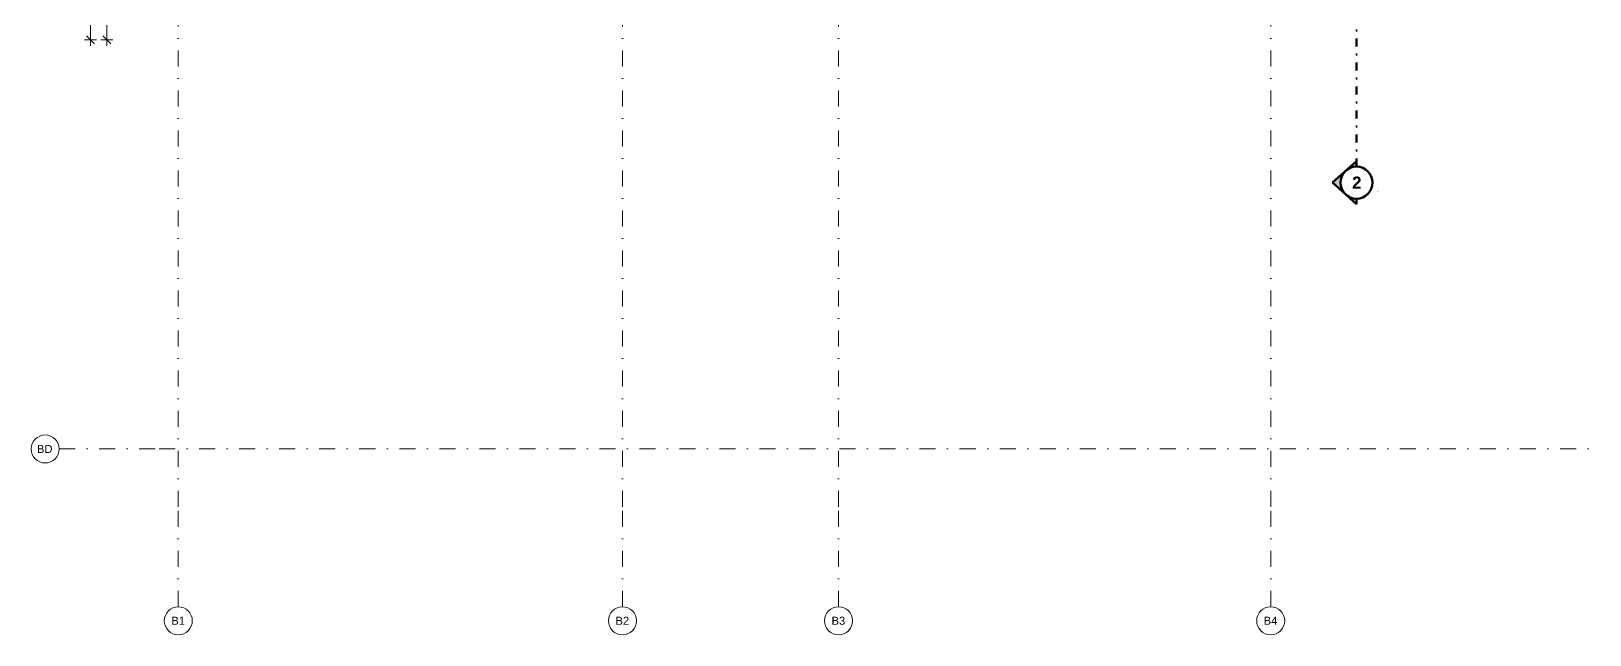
# Model space of a CAD drawing. Header units: millimetres. Extents: x -8380 to 43341, y -2985 to 58543.
# Drawn here: x -8318 to 11158, y 36146 to 43687 of the extents above; entities that cross this region are included whole.
import ezdxf

# ---------------------------------------------------------------- set-up
doc = ezdxf.new("R2010")
doc.units = ezdxf.units.MM
for name, pattern in [('HA_DashDot_10mm-S3mm', [500, 200, -150, 0, -150]), ('HA_DashDot_4mm-S1mm', [200, 100, -50, 0, -50]), ('HA_DashDot_6mm-S2mm', [300, 100, -100, 0, -100])]:
    doc.linetypes.add(name, pattern=pattern)
for name, color, linetype, lineweight in [('A-____-____-DIMS', 9, 'Continuous', 5), ('A-____-____-DIMS-50', 9, 'Continuous', 5), ('G-____-____-SYMB', 9, 'HA_DashDot_4mm-S1mm', 9), ('S-GRID-____-IDEN', 9, 'Continuous', 9), ('S-GRID-____-OTLN', 9, 'Continuous', 5)]:
    doc.layers.add(name, color=color, linetype=linetype, lineweight=lineweight)
doc.styles.add('Arial', font='arial.ttf', dxfattribs={"height": 100})
doc.styles.add('Arial_1', font='arial.ttf', dxfattribs={"height": 75})
doc.styles.add('Arial_3', font='arial.ttf', dxfattribs={"height": 50})
doc.styles.add('Arial_B_1', font='arialbd.ttf', dxfattribs={"height": 150})
doc.dimstyles.new('Inner_Dimensions_1', dxfattribs={"dimscale": 304.8, "dimtxt": 76.519455, "dimasz": 0.328084, "dimexe": 0.246063, "dimexo": 0.0625, "dimgap": 0.032808, "dimtad": 1, "dimdec": 0, "dimzin": 0, "dimdsep": 46, "dimtxsty": 'Arial_1', "dimblk1": 'OBLIQUE', "dimblk2": 'OBLIQUE', "dimsah": 1, "dimcen": 0.09, "dimdle": 0.246063, "dimazin": 0, "dimtfac": 1, "dimtdec": 4, "dimtix": 1, "dimtmove": 0, "dimatfit": 3, "dimfxl": 0.246063, "dimfxlon": 1, "dimtvp": 1, "dimtolj": 1, "dimtzin": 0, "dimlwd": 9, "dimlwe": 9, "dimarcsym": 2})

# ---------------------------------------------------------------- blocks, each defined once
blk = doc.blocks.new('Grid - Radius 3_5mm-353793-DPS_3NP - B')
at = {"layer": 'S-GRID-____-IDEN'}
blk.add_circle((0, 0), 3.5, dxfattribs=at)
blk = doc.blocks.new('DIMBLOCK55-DPS_3NP - B')
at = {"layer": 'A-____-____-DIMS-50', "lineweight": 9}
for p, q in [((-7299, 46678), (-7449, 46678)), ((-7374, 46678), (-7424, 46728)), ((-7374, 43503), (-7374, 46678)), ((-7374, 46678), (-7324, 46628)), ((-7374, 46678), (-7299, 46678)), ((-7374, 43578), (-7424, 43628)), ((-7299, 43578), (-7449, 43578)), ((-7374, 43578), (-7324, 43528)), ((-7374, 43578), (-7299, 43578))]:
    blk.add_line(p, q, dxfattribs=at)
at = {"layer": 'A-____-____-DIMS-50', "color": 0, "lineweight": 9, "insert": (-7482, 45012), "char_height": 75, "width": 276.88, "attachment_point": 1, "rotation": 90, "line_spacing_factor": 0.941778, "style": 'Arial_1'}
blk.add_mtext('3100', dxfattribs=at)
blk = doc.blocks.new('_Oblique')
at = {"color": 0, "linetype": 'ByBlock', "lineweight": -2}
blk.add_line((-0.5, -0.5), (0.5, 0.5), dxfattribs=at)
blk = doc.blocks.new('Section - With Sheet Number-366786-DPS_3NP - B')
at = {"layer": 'G-____-____-SYMB', "linetype": 'Continuous', "lineweight": 5}
h = blk.add_hatch(color=256, dxfattribs=at)
edge = h.paths.add_edge_path()
edge.add_line((1.37, 0), (0, 0))
edge.add_arc((-4, 0), 4, 0, 180)
edge.add_line((-8, 0), (-9.37, 0))
edge.add_line((-9.37, 0), (-4, 6))
edge.add_line((-4, 6), (1.37, 0))
at = {"layer": 'G-____-____-SYMB', "linetype": 'Continuous', "lineweight": 100}
for p, q in [((-4, 6), (-9.37, 0)), ((1.37, 0), (-4, 6)), ((-9.37, 0), (-8, 0)), ((0, 0), (1.37, 0))]:
    blk.add_line(p, q, dxfattribs=at)
blk.add_circle((-4, 0), 4, dxfattribs=at)
blk.add_arc((-4, 0), 4, 0, 180, dxfattribs=at)
blk = doc.blocks.new('DIMBLOCK191-DPS_3NP - B')
at = {"layer": 'A-____-____-DIMS-50', "lineweight": 9}
for p, q in [((-7502, 55988), (-7652, 55988)), ((-7577, 55988), (-7627, 56038)), ((-7577, 56063), (-7577, 43503)), ((-7577, 55988), (-7527, 55938)), ((-7577, 55988), (-7502, 55988)), ((-7577, 43578), (-7627, 43628)), ((-7502, 43578), (-7652, 43578)), ((-7577, 43578), (-7527, 43528)), ((-7577, 43578), (-7502, 43578))]:
    blk.add_line(p, q, dxfattribs=at)
at = {"layer": 'A-____-____-DIMS-50', "color": 0, "lineweight": 9, "insert": (-7684, 49639), "char_height": 75, "width": 346.1, "attachment_point": 1, "rotation": 90, "line_spacing_factor": 0.941778, "style": 'Arial_1'}
blk.add_mtext('12410', dxfattribs=at)

msp = doc.modelspace()

# ---------------------------------------------------------------- linework, layer by layer
at = {"layer": 'G-____-____-SYMB', "linetype": 'HA_DashDot_6mm-S2mm', "lineweight": 100}
msp.add_line((8242.7, 41994.6), (8242.7, 44288.5), dxfattribs=at)
at = {"layer": 'S-GRID-____-OTLN', "linetype": 'HA_DashDot_10mm-S3mm', "lineweight": 9}
for p, q in [((-6479.3, 37745.7), (-6479.3, 56942.9)), ((-929.3, 37745.7), (-929.3, 56942.9)), ((1770.7, 37745.7), (1770.7, 56942.9)), ((7170.7, 37745.7), (7170.7, 56942.9)), ((-7967.8, 38467.7), (-6717.8, 38467.7)), ((-6717.8, 38467.7), (21372.5, 38467.7)), ((-6479.3, 36495.7), (-6479.3, 37745.7)), ((-929.3, 36495.7), (-929.3, 37745.7)), ((1770.7, 36495.7), (1770.7, 37745.7)), ((7170.7, 36495.7), (7170.7, 37745.7))]:
    msp.add_line(p, q, dxfattribs=at)

# ---------------------------------------------------------------- block references
at = {"layer": 'G-____-____-SYMB', "linetype": 'Continuous', "lineweight": 100, "xscale": 49.99999999999998, "yscale": 49.99999999999998, "zscale": 49.99999999999998, "rotation": 90}
msp.add_blockref('Section - With Sheet Number-366786-DPS_3NP - B', (8242.7, 41994.6), dxfattribs=at)
at = {"layer": 'S-GRID-____-IDEN', "xscale": 49.99999999999998, "yscale": 49.99999999999998, "zscale": 49.99999999999998, "rotation": 269.9999999999996}
msp.add_blockref('Grid - Radius 3_5mm-353793-DPS_3NP - B', (-8142.8, 38467.7), dxfattribs=at)
at = {"layer": 'S-GRID-____-IDEN', "xscale": 49.99999999999998, "yscale": 49.99999999999998, "zscale": 49.99999999999998}
for p in [(-6479.3, 36320.7), (-929.3, 36320.7), (1770.7, 36320.7), (7170.7, 36320.7)]:
    msp.add_blockref('Grid - Radius 3_5mm-353793-DPS_3NP - B', p, dxfattribs=at)

# ---------------------------------------------------------------- texts
at = {"layer": 'G-____-____-SYMB', "linetype": 'Continuous', "lineweight": 5, "attachment_point": 1}
for s, insert, char_height, width, style in [('\\fArial|b1|i0|c0|p34|;2', (8188.6, 41871.3), 150, 144.304, 'Arial_B_1'), ('-', (8496.2, 41714.3), 50, 28.059, 'Arial_3')]:
    msp.add_mtext(s, dxfattribs=dict(at, insert=insert, char_height=char_height, width=width, style=style))
at = {"layer": 'S-GRID-____-IDEN', "lineweight": 5, "char_height": 100, "attachment_point": 1, "style": 'Arial'}
for s, insert, width in [('BD', (-8245.1, 38517.8), 240.506), ('B1', (-6566.7, 36371.4), 212.447), ('B2', (-1016.7, 36371.4), 212.447), ('B3', (1683.3, 36371.4), 212.447), ('B4', (7083.3, 36371.4), 212.447)]:
    msp.add_mtext(s, dxfattribs=dict(at, insert=insert, width=width))

# ---------------------------------------------------------------- dimensions: what is measured, and where the dimension line sits
at = {"layer": 'A-____-____-DIMS', "lineweight": 9}
for base, p1, p2, override, picture, middle in [((-7576.9, 43577.7), (-7501.9, 55987.7), (-7501.9, 43577.7), {"dimpost": '<>', "dimfxl": 12410}, 'DIMBLOCK191-DPS_3NP - B', (-7625.2, 49782.7)), ((-7374.4, 46677.7), (-7299.4, 43577.7), (-7299.4, 46677.7), {"dimpost": '<>', "dimfxl": 3100}, 'DIMBLOCK55-DPS_3NP - B', (-7422.8, 45127.7))]:
    dim = msp.add_linear_dim(base=base, p1=p1, p2=p2, angle=90, dimstyle='Inner_Dimensions_1', override=override, dxfattribs=at)
    dim.commit()
    dim.dimension.update_dxf_attribs({"geometry": picture, "text_midpoint": middle})

doc.saveas('drawing.dxf')
